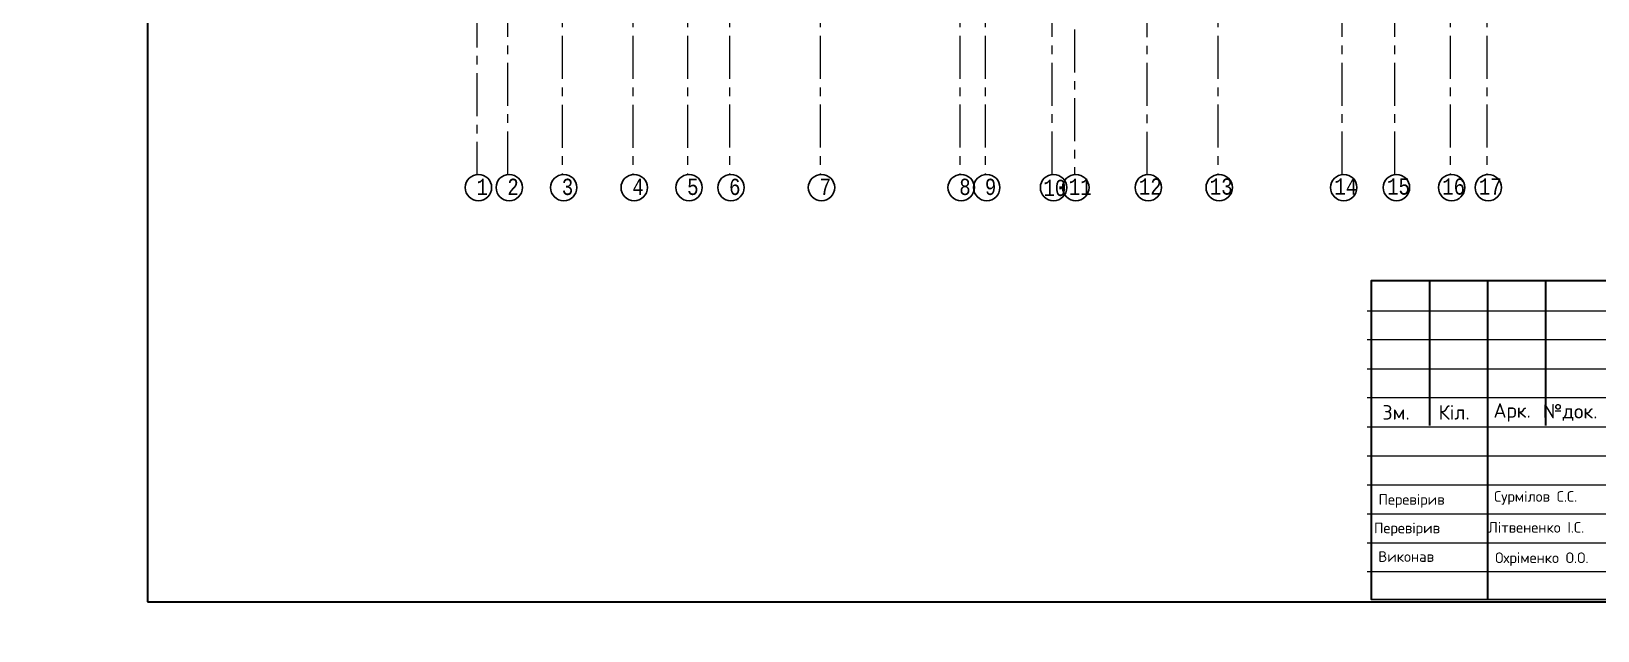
# Model space of a CAD drawing. Header units: millimetres. Extents: x -689206 to 4969298, y -1019800 to 703299.
# Drawn here: x 912339 to 993201, y -402920 to -371947 of the extents above; entities that cross this region are included whole.
import ezdxf

# ---------------------------------------------------------------- set-up
doc = ezdxf.new("R2010")
doc.units = ezdxf.units.MM
doc.linetypes.add('осеваяX2', pattern=[101.6, 63.5, -12.7, 12.7, -12.7])
doc.layers.add('внешняярамка', color=7, linetype='Continuous', lineweight=5, plot=False)
for name, color, linetype, lineweight in [('РАЗМЕРЫ', 7, 'Continuous', 9), ('стены', 7, 'Continuous', 20), ('Штамп', 7, 'Continuous', 5)]:
    doc.layers.add(name, color=color, linetype=linetype, lineweight=lineweight)
doc.layers.add('сетка', color=104, linetype='Continuous')
doc.styles.get("Standard").update_dxf_attribs({"font": 'arial.ttf'})
doc.styles.add('Аннотативный', font='isocteur.ttf', dxfattribs={"width": 0.7, "height": 250})

msp = doc.modelspace()

# ---------------------------------------------------------------- linework, layer by layer
at = {"layer": 'внешняярамка', "lineweight": 5, "ltscale": 50, "const_width": 3}
msp.add_lwpolyline([(912340, -402918.3), (1038238.7, -402918.3), (1038238.7, -313890), (912340, -313890), (912340, -402918.3)], dxfattribs=at)
at = {"layer": 'РАЗМЕРЫ', "linetype": 'осеваяX2', "lineweight": 5, "ltscale": 35}
for p, q in [((936935, -379348.2), (936935, -329510.5)), ((939745.7, -329510.5), (939745.7, -379348.2)), ((946137.1, -329510.5), (946217.2, -379348.2)), ((948381.1, -329506.9), (948380.5, -379348.3)), ((953055.1, -329506.9), (953055.1, -379348.2)), ((960265.1, -329506.9), (960265.1, -379348.2)), ((965035.1, -379348.2), (965035.1, -329506.9)), ((966184.8, -329178.2), (966184.8, -379348.2)), ((980014.9, -379348.2), (980014.9, -329506.9)), ((982737.3, -379348.2), (982737.3, -329506.9)), ((987476.5, -329506.9), (987476.5, -379348.2)), ((935345.7, -342105.8), (935345.7, -379348.2))]:
    msp.add_line(p, q, dxfattribs=at)
at = {"layer": 'сетка', "color": 0}
for centre in [(935422.6, -380024.6), (937011.9, -380024.6), (939822.6, -380024.6), (943461.9, -380024.6), (946294, -380024.6), (948458, -380024.6), (953131.9, -380024.6), (960341.9, -380024.6), (961661.9, -380024.6), (965111.9, -380024.6), (966261.7, -380024.6), (970002, -380024.6), (973661.9, -380024.6), (980091.8, -380024.6), (982814.2, -380024.6), (985661.9, -380024.6), (987553.4, -380024.6)]:
    msp.add_circle(centre, 680.7, dxfattribs=at)
at = {"layer": 'стены', "linetype": 'осеваяX2', "lineweight": 5, "ltscale": 35}
for p, q in [((943385, -329510.5), (943385, -379348.2)), ((961585, -329506.9), (961585, -379348.2)), ((973585, -329506.9), (973585, -379348.2)), ((985585, -329506.9), (985585, -379348.2)), ((969925.1, -330908.4), (969925.1, -379348.2))]:
    msp.add_line(p, q, dxfattribs=at)
at = {"layer": 'Штамп'}
for p, q in [((1000775.2, -387892.2), (981294.4, -387892.2)), ((1000775.2, -390889.3), (981294.4, -390889.3))]:
    msp.add_line(p, q, dxfattribs=at)
at = {"layer": 'Штамп', "lineweight": 30}
for points in [[(918335.2, -401419.5), (1036739.9, -401419.5), (1036739.9, -315388.8), (918335.2, -315388.8)], [(1036967.2, -401343.8), (981521.7, -401303.2), (981521.7, -384819.4), (1036967.3, -384819.4)]]:
    msp.add_lwpolyline(points, close=True, dxfattribs=at)
for points in [[(984518.8, -384819.4), (984518.8, -392312.1)], [(987515.8, -384819.4), (987515.8, -401307.6)], [(990512.9, -384819.4), (990512.9, -392312.1)]]:
    msp.add_lwpolyline(points, dxfattribs=at)
at = {"layer": 'Штамп'}
for points in [[(981294.4, -386393.7), (1000775.2, -386393.7)], [(981294.4, -389390.8), (1000775.2, -389390.8)], [(981294.4, -392387.8), (1000775.2, -392387.8)], [(981294.4, -393886.4), (1000775.2, -393886.4)], [(981294.4, -395384.9), (1000775.2, -395384.9)], [(981294.4, -396883.4), (1000775.2, -396883.4)], [(981294.4, -398381.9), (1000775.2, -398381.9)], [(1000775.2, -399880.5), (981294.4, -399880.5)]]:
    msp.add_lwpolyline(points, dxfattribs=at)

# ---------------------------------------------------------------- texts
at = {"layer": 'РАЗМЕРЫ', "lineweight": 5, "ltscale": 35, "width": 7009.377, "attachment_point": 1, "style": 'Аннотативный'}
for s, insert, char_height in [('1', (935323.7, -379563.5), 841.3), ('2', (936913, -379563.5), 841.3), ('3', (939723.7, -379563.5), 841.3), ('4', (943363, -379563.5), 841.3), ('5', (946195.2, -379563.5), 841.3), ('6', (948359.2, -379563.5), 841.3), ('7', (953033.1, -379563.5), 841.3), ('8', (960243.1, -379563.5), 841.3), ('9', (961563, -379563.5), 841.3), ('10', (964586.3, -379616.9), 841.28), ('11', (965896.1, -379563.5), 841.28), ('12', (969516.5, -379546.7), 841.28), ('13', (973176.4, -379546.7), 841.28), ('14', (979606.3, -379546.7), 841.28), ('15', (982328.7, -379546.7), 841.28), ('16', (985176.4, -379546.7), 841.28), ('17', (987067.9, -379546.7), 841.28)]:
    msp.add_mtext(s, dxfattribs=dict(at, insert=insert, char_height=char_height))
at = {"layer": 'Штамп', "attachment_point": 5}
for s, width, insert, char_height in [('\\pxqc;{\\fISOCPEUR|b0|i0|c204|p34;Зм.}', 2997.055, (982792.9, -391638.6), 749.264), ('\\pxqc;{\\fISOCPEUR|b0|i0|c204|p34;Кіл.}', 2997.055, (985790, -391638.6), 749.264), ('\\pxqc;{\\fISOCPEUR|b0|i0|c204|p34;Арк.}', 2997.055, (988787, -391638.6), 749.264), ('\\pxqc;{\\fISOCPEUR|b0|i0|c204|p34;№док.}', 2997.055, (991784.1, -391638.6), 749.264), ('\\pxql;{\\fISOCPEUR|b0|i0|c204|p34;Перевірив}', 5994.11, (984884.7, -396211.5), 549.404), ('\\pxql;{\\fISOCPEUR|b0|i0|c204|p34;Сурмілов С.С.}', 5994.11, (990853.1, -396056.8), 549.404), ('\\pxql;{\\fISOCPEUR|b0|i0|c204|p34;Перевірив}', 5994.11, (984652.6, -397684.2), 549.404), ('\\pxql;{\\fISOCPEUR|b0|i0|c204|p34;Літвененко І.С.}', 5994.11, (990543.5, -397581.1), 549.404), ('\\pxql;{\\fISOCPEUR|b0|i0|c204|p34;Виконав}', 5994.11, (984873, -399089.2), 549.404), ('\\pxql;{\\fISOCPEUR|b0|i0|c204|p34;Охріменко О.О.}', 5994.11, (990904.7, -399224.2), 549.404)]:
    msp.add_mtext_dynamic_manual_height_columns(s, width=width, gutter_width=3746.3, heights=[0], dxfattribs=dict(at, insert=insert, char_height=char_height))

doc.saveas('drawing.dxf')
